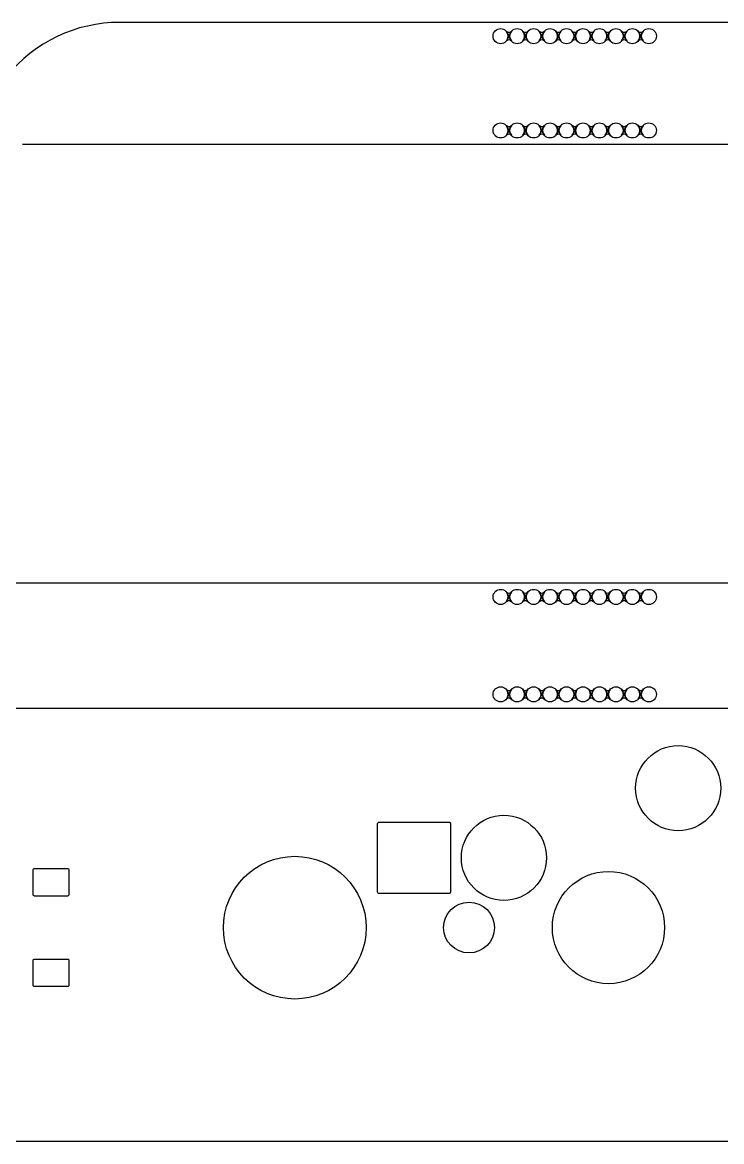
# Model space of a CAD drawing. Extents: x -27 to 356, y -111 to 35.
# Drawn here: x 269.39 to 294.87, y -108.98 to -68.2 of the extents above; entities that cross this region are included whole.
import ezdxf

# ---------------------------------------------------------------- set-up
doc = ezdxf.new("R2010")
doc.units = 0
doc.layers.add('BLACK', color=7, linetype='CONTINUOUS')

msp = doc.modelspace()

# ---------------------------------------------------------------- linework, layer by layer
at = {"layer": 'BLACK', "linetype": 'CONTINUOUS'}
for p, q in [((349.875, -68.1983), (272.94, -68.1983)), ((349.875, -68.1983), (272.94, -68.1983)), ((287.029, -68.5233), (287.03, -68.5222)), ((287.029, -68.5253), (287.029, -68.5233)), ((287.075, -68.5935), (287.029, -68.5253)), ((287.029, -68.8713), (287.075, -68.8031)), ((287.029, -68.8729), (287.029, -68.8713)), ((287.03, -68.8744), (287.029, -68.8729)), ((287.03, -68.5222), (287.032, -68.5228)), ((287.032, -68.8738), (287.03, -68.8744)), ((287.032, -68.5228), (287.034, -68.525)), ((287.034, -68.8716), (287.032, -68.8738)), ((287.034, -68.525), (287.095, -68.5583)), ((287.078, -68.8433), (287.034, -68.8716)), ((287.095, -68.6983), (287.075, -68.5935)), ((287.075, -68.8031), (287.095, -68.6983)), ((287.148, -68.8383), (287.078, -68.8433)), ((287.095, -68.5583), (287.164, -68.5533)), ((287.168, -68.5935), (287.147, -68.6983)), ((287.147, -68.6983), (287.168, -68.8031)), ((287.209, -68.8716), (287.148, -68.8383)), ((287.164, -68.5533), (287.209, -68.525)), ((287.214, -68.5253), (287.168, -68.5935)), ((287.168, -68.8031), (287.214, -68.8713)), ((287.209, -68.525), (287.211, -68.5228)), ((287.211, -68.8738), (287.209, -68.8716)), ((287.211, -68.5228), (287.213, -68.5222)), ((287.212, -68.8744), (287.211, -68.8738)), ((287.214, -68.8733), (287.212, -68.8744)), ((287.213, -68.5222), (287.214, -68.5237)), ((287.214, -68.5237), (287.214, -68.5253)), ((287.214, -68.8713), (287.214, -68.8733)), ((287.629, -68.5233), (287.63, -68.5222)), ((287.629, -68.5253), (287.629, -68.5233)), ((287.675, -68.5935), (287.629, -68.5253)), ((287.629, -68.8713), (287.675, -68.8031)), ((287.629, -68.8729), (287.629, -68.8713)), ((287.63, -68.8744), (287.629, -68.8729)), ((287.63, -68.5222), (287.632, -68.5228)), ((287.632, -68.8738), (287.63, -68.8744)), ((287.632, -68.5228), (287.634, -68.525)), ((287.634, -68.8716), (287.632, -68.8738)), ((287.634, -68.525), (287.695, -68.5583)), ((287.678, -68.8433), (287.634, -68.8716)), ((287.695, -68.6983), (287.675, -68.5935)), ((287.675, -68.8031), (287.695, -68.6983)), ((287.748, -68.8383), (287.678, -68.8433)), ((287.695, -68.5583), (287.764, -68.5533)), ((287.768, -68.5935), (287.747, -68.6983)), ((287.747, -68.6983), (287.768, -68.8031)), ((287.809, -68.8716), (287.748, -68.8383)), ((287.764, -68.5533), (287.809, -68.525)), ((287.814, -68.5253), (287.768, -68.5935)), ((287.768, -68.8031), (287.814, -68.8713)), ((287.809, -68.525), (287.811, -68.5228)), ((287.811, -68.8738), (287.809, -68.8716)), ((287.811, -68.5228), (287.813, -68.5222)), ((287.812, -68.8744), (287.811, -68.8738)), ((287.814, -68.8733), (287.812, -68.8744)), ((287.813, -68.5222), (287.814, -68.5237)), ((287.814, -68.5237), (287.814, -68.5253)), ((287.814, -68.8713), (287.814, -68.8733)), ((288.229, -68.5233), (288.23, -68.5222)), ((288.229, -68.5253), (288.229, -68.5233)), ((288.275, -68.5935), (288.229, -68.5253)), ((288.229, -68.8713), (288.275, -68.8031)), ((288.229, -68.8729), (288.229, -68.8713)), ((288.23, -68.8744), (288.229, -68.8729)), ((288.23, -68.5222), (288.232, -68.5228)), ((288.232, -68.8738), (288.23, -68.8744)), ((288.232, -68.5228), (288.234, -68.525)), ((288.234, -68.8716), (288.232, -68.8738)), ((288.234, -68.525), (288.295, -68.5583)), ((288.278, -68.8433), (288.234, -68.8716)), ((288.295, -68.6983), (288.275, -68.5935)), ((288.275, -68.8031), (288.295, -68.6983)), ((288.348, -68.8383), (288.278, -68.8433)), ((288.295, -68.5583), (288.364, -68.5533)), ((288.368, -68.5935), (288.347, -68.6983)), ((288.347, -68.6983), (288.368, -68.8031)), ((288.409, -68.8716), (288.348, -68.8383)), ((288.364, -68.5533), (288.409, -68.525)), ((288.414, -68.5253), (288.368, -68.5935)), ((288.368, -68.8031), (288.414, -68.8713)), ((288.409, -68.525), (288.411, -68.5228)), ((288.411, -68.8738), (288.409, -68.8716)), ((288.411, -68.5228), (288.413, -68.5222)), ((288.412, -68.8744), (288.411, -68.8738)), ((288.414, -68.8733), (288.412, -68.8744)), ((288.413, -68.5222), (288.414, -68.5237)), ((288.414, -68.5237), (288.414, -68.5253)), ((288.414, -68.8713), (288.414, -68.8733)), ((288.829, -68.5233), (288.83, -68.5222)), ((288.829, -68.5253), (288.829, -68.5233)), ((288.875, -68.5935), (288.829, -68.5253)), ((288.829, -68.8713), (288.875, -68.8031)), ((288.829, -68.8729), (288.829, -68.8713)), ((288.83, -68.8744), (288.829, -68.8729)), ((288.83, -68.5222), (288.832, -68.5228)), ((288.832, -68.8738), (288.83, -68.8744)), ((288.832, -68.5228), (288.834, -68.525)), ((288.834, -68.8716), (288.832, -68.8738)), ((288.834, -68.525), (288.895, -68.5583)), ((288.878, -68.8433), (288.834, -68.8716)), ((288.895, -68.6983), (288.875, -68.5935)), ((288.875, -68.8031), (288.895, -68.6983)), ((288.948, -68.8383), (288.878, -68.8433)), ((288.895, -68.5583), (288.964, -68.5533)), ((288.968, -68.5935), (288.947, -68.6983)), ((288.947, -68.6983), (288.968, -68.8031)), ((289.009, -68.8716), (288.948, -68.8383)), ((288.964, -68.5533), (289.009, -68.525)), ((289.014, -68.5253), (288.968, -68.5935)), ((288.968, -68.8031), (289.014, -68.8713)), ((289.009, -68.525), (289.011, -68.5228)), ((289.011, -68.8738), (289.009, -68.8716)), ((289.011, -68.5228), (289.013, -68.5222)), ((289.012, -68.8744), (289.011, -68.8738)), ((289.014, -68.8733), (289.012, -68.8744)), ((289.013, -68.5222), (289.014, -68.5237)), ((289.014, -68.5237), (289.014, -68.5253)), ((289.014, -68.8713), (289.014, -68.8733)), ((289.429, -68.5233), (289.43, -68.5222)), ((289.429, -68.5253), (289.429, -68.5233)), ((289.475, -68.5935), (289.429, -68.5253)), ((289.429, -68.8713), (289.475, -68.8031)), ((289.429, -68.8729), (289.429, -68.8713)), ((289.43, -68.8744), (289.429, -68.8729)), ((289.43, -68.5222), (289.432, -68.5228)), ((289.432, -68.8738), (289.43, -68.8744)), ((289.432, -68.5228), (289.434, -68.525)), ((289.434, -68.8716), (289.432, -68.8738)), ((289.434, -68.525), (289.495, -68.5583)), ((289.478, -68.8433), (289.434, -68.8716)), ((289.495, -68.6983), (289.475, -68.5935)), ((289.475, -68.8031), (289.495, -68.6983)), ((289.548, -68.8383), (289.478, -68.8433)), ((289.495, -68.5583), (289.564, -68.5533)), ((289.568, -68.5935), (289.547, -68.6983)), ((289.547, -68.6983), (289.568, -68.8031)), ((289.609, -68.8716), (289.548, -68.8383)), ((289.564, -68.5533), (289.609, -68.525)), ((289.614, -68.5253), (289.568, -68.5935)), ((289.568, -68.8031), (289.614, -68.8713)), ((289.609, -68.525), (289.611, -68.5228)), ((289.611, -68.8738), (289.609, -68.8716)), ((289.611, -68.5228), (289.613, -68.5222)), ((289.612, -68.8744), (289.611, -68.8738)), ((289.614, -68.8733), (289.612, -68.8744)), ((289.613, -68.5222), (289.614, -68.5237)), ((289.614, -68.5237), (289.614, -68.5253)), ((289.614, -68.8713), (289.614, -68.8733)), ((290.029, -68.5233), (290.03, -68.5222)), ((290.029, -68.5253), (290.029, -68.5233)), ((290.075, -68.5935), (290.029, -68.5253)), ((290.029, -68.8713), (290.075, -68.8031)), ((290.029, -68.8729), (290.029, -68.8713)), ((290.03, -68.8744), (290.029, -68.8729)), ((290.03, -68.5222), (290.032, -68.5228)), ((290.032, -68.8738), (290.03, -68.8744)), ((290.032, -68.5228), (290.034, -68.525)), ((290.034, -68.8716), (290.032, -68.8738)), ((290.034, -68.525), (290.095, -68.5583)), ((290.078, -68.8433), (290.034, -68.8716)), ((290.095, -68.6983), (290.075, -68.5935)), ((290.075, -68.8031), (290.095, -68.6983)), ((290.148, -68.8383), (290.078, -68.8433)), ((290.095, -68.5583), (290.164, -68.5533)), ((290.168, -68.5935), (290.147, -68.6983)), ((290.147, -68.6983), (290.168, -68.8031)), ((290.209, -68.8716), (290.148, -68.8383)), ((290.164, -68.5533), (290.209, -68.525)), ((290.214, -68.5253), (290.168, -68.5935)), ((290.168, -68.8031), (290.214, -68.8713)), ((290.209, -68.525), (290.211, -68.5228)), ((290.211, -68.8738), (290.209, -68.8716)), ((290.211, -68.5228), (290.213, -68.5222)), ((290.212, -68.8744), (290.211, -68.8738)), ((290.214, -68.8733), (290.212, -68.8744)), ((290.213, -68.5222), (290.214, -68.5237)), ((290.214, -68.5237), (290.214, -68.5253)), ((290.214, -68.8713), (290.214, -68.8733)), ((290.629, -68.5233), (290.63, -68.5222)), ((290.629, -68.5253), (290.629, -68.5233)), ((290.675, -68.5935), (290.629, -68.5253)), ((290.629, -68.8713), (290.675, -68.8031)), ((290.629, -68.8729), (290.629, -68.8713)), ((290.63, -68.8744), (290.629, -68.8729)), ((290.63, -68.5222), (290.632, -68.5228)), ((290.632, -68.8738), (290.63, -68.8744)), ((290.632, -68.5228), (290.634, -68.525)), ((290.634, -68.8716), (290.632, -68.8738)), ((290.634, -68.525), (290.695, -68.5583)), ((290.678, -68.8433), (290.634, -68.8716)), ((290.695, -68.6983), (290.675, -68.5935)), ((290.675, -68.8031), (290.695, -68.6983)), ((290.748, -68.8383), (290.678, -68.8433)), ((290.695, -68.5583), (290.764, -68.5533)), ((290.768, -68.5935), (290.747, -68.6983)), ((290.747, -68.6983), (290.768, -68.8031)), ((290.809, -68.8716), (290.748, -68.8383)), ((290.764, -68.5533), (290.809, -68.525)), ((290.814, -68.5253), (290.768, -68.5935)), ((290.768, -68.8031), (290.814, -68.8713)), ((290.809, -68.525), (290.811, -68.5228)), ((290.811, -68.8738), (290.809, -68.8716)), ((290.811, -68.5228), (290.813, -68.5222)), ((290.812, -68.8744), (290.811, -68.8738)), ((290.814, -68.8733), (290.812, -68.8744)), ((290.813, -68.5222), (290.814, -68.5237)), ((290.814, -68.5237), (290.814, -68.5253)), ((290.814, -68.8713), (290.814, -68.8733)), ((291.229, -68.5233), (291.23, -68.5222)), ((291.229, -68.5253), (291.229, -68.5233)), ((291.275, -68.5935), (291.229, -68.5253)), ((291.229, -68.8713), (291.275, -68.8031)), ((291.229, -68.8729), (291.229, -68.8713)), ((291.23, -68.8744), (291.229, -68.8729)), ((291.23, -68.5222), (291.232, -68.5228)), ((291.232, -68.8738), (291.23, -68.8744)), ((291.232, -68.5228), (291.234, -68.525)), ((291.234, -68.8716), (291.232, -68.8738)), ((291.234, -68.525), (291.295, -68.5583)), ((291.278, -68.8433), (291.234, -68.8716)), ((291.295, -68.6983), (291.275, -68.5935)), ((291.275, -68.8031), (291.295, -68.6983)), ((291.348, -68.8383), (291.278, -68.8433)), ((291.295, -68.5583), (291.364, -68.5533)), ((291.368, -68.5935), (291.347, -68.6983)), ((291.347, -68.6983), (291.368, -68.8031)), ((291.409, -68.8716), (291.348, -68.8383)), ((291.364, -68.5533), (291.409, -68.525)), ((291.414, -68.5253), (291.368, -68.5935)), ((291.368, -68.8031), (291.414, -68.8713)), ((291.409, -68.525), (291.411, -68.5228)), ((291.411, -68.8738), (291.409, -68.8716)), ((291.411, -68.5228), (291.413, -68.5222)), ((291.412, -68.8744), (291.411, -68.8738)), ((291.414, -68.8733), (291.412, -68.8744)), ((291.413, -68.5222), (291.414, -68.5237)), ((291.414, -68.5237), (291.414, -68.5253)), ((291.414, -68.8713), (291.414, -68.8733)), ((291.829, -68.5233), (291.83, -68.5222)), ((291.829, -68.5253), (291.829, -68.5233)), ((291.875, -68.5935), (291.829, -68.5253)), ((291.829, -68.8713), (291.875, -68.8031)), ((291.829, -68.8729), (291.829, -68.8713)), ((291.83, -68.8744), (291.829, -68.8729)), ((291.83, -68.5222), (291.832, -68.5228)), ((291.832, -68.8738), (291.83, -68.8744)), ((291.832, -68.5228), (291.834, -68.525)), ((291.834, -68.8716), (291.832, -68.8738)), ((291.834, -68.525), (291.895, -68.5583)), ((291.878, -68.8433), (291.834, -68.8716)), ((291.895, -68.6983), (291.875, -68.5935)), ((291.875, -68.8031), (291.895, -68.6983)), ((291.948, -68.8383), (291.878, -68.8433)), ((291.895, -68.5583), (291.964, -68.5533)), ((291.968, -68.5935), (291.947, -68.6983)), ((291.947, -68.6983), (291.968, -68.8031)), ((292.009, -68.8716), (291.948, -68.8383)), ((291.964, -68.5533), (292.009, -68.525)), ((292.014, -68.5253), (291.968, -68.5935)), ((291.968, -68.8031), (292.014, -68.8713)), ((292.009, -68.525), (292.011, -68.5228)), ((292.011, -68.8738), (292.009, -68.8716)), ((292.011, -68.5228), (292.013, -68.5222)), ((292.012, -68.8744), (292.011, -68.8738)), ((292.014, -68.8733), (292.012, -68.8744)), ((292.013, -68.5222), (292.014, -68.5237)), ((292.014, -68.5237), (292.014, -68.5253)), ((292.014, -68.8713), (292.014, -68.8733)), ((287.029, -71.9603), (287.03, -71.9592)), ((287.029, -71.9623), (287.029, -71.9603)), ((287.075, -72.0305), (287.029, -71.9623)), ((287.03, -71.9592), (287.032, -71.9598)), ((287.032, -71.9598), (287.034, -71.962)), ((287.034, -71.962), (287.095, -71.9953)), ((287.095, -72.1353), (287.075, -72.0305)), ((287.075, -72.2401), (287.095, -72.1353)), ((287.095, -71.9953), (287.164, -71.9903)), ((287.168, -72.0305), (287.147, -72.1353)), ((287.147, -72.1353), (287.168, -72.2401)), ((287.164, -71.9903), (287.209, -71.962)), ((287.214, -71.9623), (287.168, -72.0305)), ((287.209, -71.962), (287.211, -71.9598)), ((287.211, -71.9598), (287.213, -71.9592)), ((287.213, -71.9592), (287.214, -71.9607)), ((287.214, -71.9607), (287.214, -71.9623)), ((287.629, -71.9603), (287.63, -71.9592)), ((287.629, -71.9623), (287.629, -71.9603)), ((287.675, -72.0305), (287.629, -71.9623)), ((287.63, -71.9592), (287.632, -71.9598)), ((287.632, -71.9598), (287.634, -71.962)), ((287.634, -71.962), (287.695, -71.9953)), ((287.695, -72.1353), (287.675, -72.0305)), ((287.675, -72.2401), (287.695, -72.1353)), ((287.695, -71.9953), (287.764, -71.9903)), ((287.768, -72.0305), (287.747, -72.1353)), ((287.747, -72.1353), (287.768, -72.2401)), ((287.764, -71.9903), (287.809, -71.962)), ((287.814, -71.9623), (287.768, -72.0305)), ((287.809, -71.962), (287.811, -71.9598)), ((287.811, -71.9598), (287.813, -71.9592)), ((287.813, -71.9592), (287.814, -71.9607)), ((287.814, -71.9607), (287.814, -71.9623)), ((288.229, -71.9603), (288.23, -71.9592)), ((288.229, -71.9623), (288.229, -71.9603)), ((288.275, -72.0305), (288.229, -71.9623)), ((288.23, -71.9592), (288.232, -71.9598)), ((288.232, -71.9598), (288.234, -71.962)), ((288.234, -71.962), (288.295, -71.9953)), ((288.295, -72.1353), (288.275, -72.0305)), ((288.275, -72.2401), (288.295, -72.1353)), ((288.295, -71.9953), (288.364, -71.9903)), ((288.368, -72.0305), (288.347, -72.1353)), ((288.347, -72.1353), (288.368, -72.2401)), ((288.364, -71.9903), (288.409, -71.962)), ((288.414, -71.9623), (288.368, -72.0305)), ((288.409, -71.962), (288.411, -71.9598)), ((288.411, -71.9598), (288.413, -71.9592)), ((288.413, -71.9592), (288.414, -71.9607)), ((288.414, -71.9607), (288.414, -71.9623)), ((288.829, -71.9603), (288.83, -71.9592)), ((288.829, -71.9623), (288.829, -71.9603)), ((288.875, -72.0305), (288.829, -71.9623)), ((288.83, -71.9592), (288.832, -71.9598)), ((288.832, -71.9598), (288.834, -71.962)), ((288.834, -71.962), (288.895, -71.9953)), ((288.895, -72.1353), (288.875, -72.0305)), ((288.875, -72.2401), (288.895, -72.1353)), ((288.895, -71.9953), (288.964, -71.9903)), ((288.968, -72.0305), (288.947, -72.1353)), ((288.947, -72.1353), (288.968, -72.2401)), ((288.964, -71.9903), (289.009, -71.962)), ((289.014, -71.9623), (288.968, -72.0305)), ((289.009, -71.962), (289.011, -71.9598)), ((289.011, -71.9598), (289.013, -71.9592)), ((289.013, -71.9592), (289.014, -71.9607)), ((289.014, -71.9607), (289.014, -71.9623)), ((289.429, -71.9603), (289.43, -71.9592)), ((289.429, -71.9623), (289.429, -71.9603)), ((289.475, -72.0305), (289.429, -71.9623)), ((289.43, -71.9592), (289.432, -71.9598)), ((289.432, -71.9598), (289.434, -71.962)), ((289.434, -71.962), (289.495, -71.9953)), ((289.495, -72.1353), (289.475, -72.0305)), ((289.475, -72.2401), (289.495, -72.1353)), ((289.495, -71.9953), (289.564, -71.9903)), ((289.568, -72.0305), (289.547, -72.1353)), ((289.547, -72.1353), (289.568, -72.2401)), ((289.564, -71.9903), (289.609, -71.962)), ((289.614, -71.9623), (289.568, -72.0305)), ((289.609, -71.962), (289.611, -71.9598)), ((289.611, -71.9598), (289.613, -71.9592)), ((289.613, -71.9592), (289.614, -71.9607)), ((289.614, -71.9607), (289.614, -71.9623)), ((290.029, -71.9603), (290.03, -71.9592)), ((290.029, -71.9623), (290.029, -71.9603)), ((290.075, -72.0305), (290.029, -71.9623)), ((290.03, -71.9592), (290.032, -71.9598)), ((290.032, -71.9598), (290.034, -71.962)), ((290.034, -71.962), (290.095, -71.9953)), ((290.095, -72.1353), (290.075, -72.0305)), ((290.075, -72.2401), (290.095, -72.1353)), ((290.095, -71.9953), (290.164, -71.9903)), ((290.168, -72.0305), (290.147, -72.1353)), ((290.147, -72.1353), (290.168, -72.2401)), ((290.164, -71.9903), (290.209, -71.962)), ((290.214, -71.9623), (290.168, -72.0305)), ((290.209, -71.962), (290.211, -71.9598)), ((290.211, -71.9598), (290.213, -71.9592)), ((290.213, -71.9592), (290.214, -71.9607)), ((290.214, -71.9607), (290.214, -71.9623)), ((290.629, -71.9603), (290.63, -71.9592)), ((290.629, -71.9623), (290.629, -71.9603)), ((290.675, -72.0305), (290.629, -71.9623)), ((290.63, -71.9592), (290.632, -71.9598)), ((290.632, -71.9598), (290.634, -71.962)), ((290.634, -71.962), (290.695, -71.9953)), ((290.695, -72.1353), (290.675, -72.0305)), ((290.675, -72.2401), (290.695, -72.1353)), ((290.695, -71.9953), (290.764, -71.9903)), ((290.768, -72.0305), (290.747, -72.1353)), ((290.747, -72.1353), (290.768, -72.2401)), ((290.764, -71.9903), (290.809, -71.962)), ((290.814, -71.9623), (290.768, -72.0305)), ((290.809, -71.962), (290.811, -71.9598)), ((290.811, -71.9598), (290.813, -71.9592)), ((290.813, -71.9592), (290.814, -71.9607)), ((290.814, -71.9607), (290.814, -71.9623)), ((291.229, -71.9603), (291.23, -71.9592)), ((291.229, -71.9623), (291.229, -71.9603)), ((291.275, -72.0305), (291.229, -71.9623)), ((291.23, -71.9592), (291.232, -71.9598)), ((291.232, -71.9598), (291.234, -71.962)), ((291.234, -71.962), (291.295, -71.9953)), ((291.295, -72.1353), (291.275, -72.0305)), ((291.275, -72.2401), (291.295, -72.1353)), ((291.295, -71.9953), (291.364, -71.9903)), ((291.368, -72.0305), (291.347, -72.1353)), ((291.347, -72.1353), (291.368, -72.2401)), ((291.364, -71.9903), (291.409, -71.962)), ((291.414, -71.9623), (291.368, -72.0305)), ((291.409, -71.962), (291.411, -71.9598)), ((291.411, -71.9598), (291.413, -71.9592)), ((291.413, -71.9592), (291.414, -71.9607)), ((291.414, -71.9607), (291.414, -71.9623)), ((291.829, -71.9603), (291.83, -71.9592)), ((291.829, -71.9623), (291.829, -71.9603)), ((291.875, -72.0305), (291.829, -71.9623)), ((291.83, -71.9592), (291.832, -71.9598)), ((291.832, -71.9598), (291.834, -71.962)), ((291.834, -71.962), (291.895, -71.9953)), ((291.895, -72.1353), (291.875, -72.0305)), ((291.875, -72.2401), (291.895, -72.1353)), ((291.895, -71.9953), (291.964, -71.9903)), ((291.968, -72.0305), (291.947, -72.1353)), ((291.947, -72.1353), (291.968, -72.2401)), ((291.964, -71.9903), (292.009, -71.962)), ((292.014, -71.9623), (291.968, -72.0305)), ((292.009, -71.962), (292.011, -71.9598)), ((292.011, -71.9598), (292.013, -71.9592)), ((292.013, -71.9592), (292.014, -71.9607)), ((292.014, -71.9607), (292.014, -71.9623)), ((287.029, -72.3083), (287.075, -72.2401)), ((287.029, -72.3099), (287.029, -72.3083)), ((287.03, -72.3114), (287.029, -72.3099)), ((287.032, -72.3108), (287.03, -72.3114)), ((287.034, -72.3086), (287.032, -72.3108)), ((287.078, -72.2803), (287.034, -72.3086)), ((287.148, -72.2753), (287.078, -72.2803)), ((287.209, -72.3086), (287.148, -72.2753)), ((287.168, -72.2401), (287.214, -72.3083)), ((287.211, -72.3108), (287.209, -72.3086)), ((287.212, -72.3114), (287.211, -72.3108)), ((287.214, -72.3103), (287.212, -72.3114)), ((287.214, -72.3083), (287.214, -72.3103)), ((287.629, -72.3083), (287.675, -72.2401)), ((287.629, -72.3099), (287.629, -72.3083)), ((287.63, -72.3114), (287.629, -72.3099)), ((287.632, -72.3108), (287.63, -72.3114)), ((287.634, -72.3086), (287.632, -72.3108)), ((287.678, -72.2803), (287.634, -72.3086)), ((287.748, -72.2753), (287.678, -72.2803)), ((287.809, -72.3086), (287.748, -72.2753)), ((287.768, -72.2401), (287.814, -72.3083)), ((287.811, -72.3108), (287.809, -72.3086)), ((287.812, -72.3114), (287.811, -72.3108)), ((287.814, -72.3103), (287.812, -72.3114)), ((287.814, -72.3083), (287.814, -72.3103)), ((288.229, -72.3083), (288.275, -72.2401)), ((288.229, -72.3099), (288.229, -72.3083)), ((288.23, -72.3114), (288.229, -72.3099)), ((288.232, -72.3108), (288.23, -72.3114)), ((288.234, -72.3086), (288.232, -72.3108)), ((288.278, -72.2803), (288.234, -72.3086)), ((288.348, -72.2753), (288.278, -72.2803)), ((288.409, -72.3086), (288.348, -72.2753)), ((288.368, -72.2401), (288.414, -72.3083)), ((288.411, -72.3108), (288.409, -72.3086)), ((288.412, -72.3114), (288.411, -72.3108)), ((288.414, -72.3103), (288.412, -72.3114)), ((288.414, -72.3083), (288.414, -72.3103)), ((288.829, -72.3083), (288.875, -72.2401)), ((288.829, -72.3099), (288.829, -72.3083)), ((288.83, -72.3114), (288.829, -72.3099)), ((288.832, -72.3108), (288.83, -72.3114)), ((288.834, -72.3086), (288.832, -72.3108)), ((288.878, -72.2803), (288.834, -72.3086)), ((288.948, -72.2753), (288.878, -72.2803)), ((289.009, -72.3086), (288.948, -72.2753)), ((288.968, -72.2401), (289.014, -72.3083)), ((289.011, -72.3108), (289.009, -72.3086)), ((289.012, -72.3114), (289.011, -72.3108)), ((289.014, -72.3103), (289.012, -72.3114)), ((289.014, -72.3083), (289.014, -72.3103)), ((289.429, -72.3083), (289.475, -72.2401)), ((289.429, -72.3099), (289.429, -72.3083)), ((289.43, -72.3114), (289.429, -72.3099)), ((289.432, -72.3108), (289.43, -72.3114)), ((289.434, -72.3086), (289.432, -72.3108)), ((289.478, -72.2803), (289.434, -72.3086)), ((289.548, -72.2753), (289.478, -72.2803)), ((289.609, -72.3086), (289.548, -72.2753)), ((289.568, -72.2401), (289.614, -72.3083)), ((289.611, -72.3108), (289.609, -72.3086)), ((289.612, -72.3114), (289.611, -72.3108)), ((289.614, -72.3103), (289.612, -72.3114)), ((289.614, -72.3083), (289.614, -72.3103)), ((290.029, -72.3083), (290.075, -72.2401)), ((290.029, -72.3099), (290.029, -72.3083)), ((290.03, -72.3114), (290.029, -72.3099)), ((290.032, -72.3108), (290.03, -72.3114)), ((290.034, -72.3086), (290.032, -72.3108)), ((290.078, -72.2803), (290.034, -72.3086)), ((290.148, -72.2753), (290.078, -72.2803)), ((290.209, -72.3086), (290.148, -72.2753)), ((290.168, -72.2401), (290.214, -72.3083)), ((290.211, -72.3108), (290.209, -72.3086)), ((290.212, -72.3114), (290.211, -72.3108)), ((290.214, -72.3103), (290.212, -72.3114)), ((290.214, -72.3083), (290.214, -72.3103)), ((290.629, -72.3083), (290.675, -72.2401)), ((290.629, -72.3099), (290.629, -72.3083)), ((290.63, -72.3114), (290.629, -72.3099)), ((290.632, -72.3108), (290.63, -72.3114)), ((290.634, -72.3086), (290.632, -72.3108)), ((290.678, -72.2803), (290.634, -72.3086)), ((290.748, -72.2753), (290.678, -72.2803)), ((290.809, -72.3086), (290.748, -72.2753)), ((290.768, -72.2401), (290.814, -72.3083)), ((290.811, -72.3108), (290.809, -72.3086)), ((290.812, -72.3114), (290.811, -72.3108)), ((290.814, -72.3103), (290.812, -72.3114)), ((290.814, -72.3083), (290.814, -72.3103)), ((291.229, -72.3083), (291.275, -72.2401)), ((291.229, -72.3099), (291.229, -72.3083)), ((291.23, -72.3114), (291.229, -72.3099)), ((291.232, -72.3108), (291.23, -72.3114)), ((291.234, -72.3086), (291.232, -72.3108)), ((291.278, -72.2803), (291.234, -72.3086)), ((291.348, -72.2753), (291.278, -72.2803)), ((291.409, -72.3086), (291.348, -72.2753)), ((291.368, -72.2401), (291.414, -72.3083)), ((291.411, -72.3108), (291.409, -72.3086)), ((291.412, -72.3114), (291.411, -72.3108)), ((291.414, -72.3103), (291.412, -72.3114)), ((291.414, -72.3083), (291.414, -72.3103)), ((291.829, -72.3083), (291.875, -72.2401)), ((291.829, -72.3099), (291.829, -72.3083)), ((291.83, -72.3114), (291.829, -72.3099)), ((291.832, -72.3108), (291.83, -72.3114)), ((291.834, -72.3086), (291.832, -72.3108)), ((291.878, -72.2803), (291.834, -72.3086)), ((291.948, -72.2753), (291.878, -72.2803)), ((292.009, -72.3086), (291.948, -72.2753)), ((291.968, -72.2401), (292.014, -72.3083)), ((292.011, -72.3108), (292.009, -72.3086)), ((292.012, -72.3114), (292.011, -72.3108)), ((292.014, -72.3103), (292.012, -72.3114)), ((292.014, -72.3083), (292.014, -72.3103)), ((269.395, -72.6353), (349.875, -72.6353)), ((269.395, -72.6353), (349.875, -72.6353)), ((349.875, -88.6353), (268.178, -88.6353)), ((349.875, -88.6353), (268.178, -88.6353)), ((287.029, -88.9603), (287.03, -88.9592)), ((287.029, -88.9623), (287.029, -88.9603)), ((287.075, -89.0305), (287.029, -88.9623)), ((287.029, -89.3083), (287.075, -89.2401)), ((287.029, -89.3099), (287.029, -89.3083)), ((287.03, -89.3114), (287.029, -89.3099)), ((287.03, -88.9592), (287.032, -88.9598)), ((287.032, -89.3108), (287.03, -89.3114)), ((287.032, -88.9598), (287.034, -88.962)), ((287.034, -89.3086), (287.032, -89.3108)), ((287.034, -88.962), (287.095, -88.9953)), ((287.078, -89.2803), (287.034, -89.3086)), ((287.095, -89.1353), (287.075, -89.0305)), ((287.075, -89.2401), (287.095, -89.1353)), ((287.148, -89.2753), (287.078, -89.2803)), ((287.095, -88.9953), (287.164, -88.9903)), ((287.168, -89.0305), (287.147, -89.1353)), ((287.147, -89.1353), (287.168, -89.2401)), ((287.209, -89.3086), (287.148, -89.2753)), ((287.164, -88.9903), (287.209, -88.962)), ((287.214, -88.9623), (287.168, -89.0305)), ((287.168, -89.2401), (287.214, -89.3083)), ((287.209, -88.962), (287.211, -88.9598)), ((287.211, -89.3108), (287.209, -89.3086)), ((287.211, -88.9598), (287.213, -88.9592)), ((287.212, -89.3114), (287.211, -89.3108)), ((287.214, -89.3103), (287.212, -89.3114)), ((287.213, -88.9592), (287.214, -88.9607)), ((287.214, -88.9607), (287.214, -88.9623)), ((287.214, -89.3083), (287.214, -89.3103)), ((287.629, -88.9603), (287.63, -88.9592)), ((287.629, -88.9623), (287.629, -88.9603)), ((287.675, -89.0305), (287.629, -88.9623)), ((287.629, -89.3083), (287.675, -89.2401)), ((287.629, -89.3099), (287.629, -89.3083)), ((287.63, -89.3114), (287.629, -89.3099)), ((287.63, -88.9592), (287.632, -88.9598)), ((287.632, -89.3108), (287.63, -89.3114)), ((287.632, -88.9598), (287.634, -88.962)), ((287.634, -89.3086), (287.632, -89.3108)), ((287.634, -88.962), (287.695, -88.9953)), ((287.678, -89.2803), (287.634, -89.3086)), ((287.695, -89.1353), (287.675, -89.0305)), ((287.675, -89.2401), (287.695, -89.1353)), ((287.748, -89.2753), (287.678, -89.2803)), ((287.695, -88.9953), (287.764, -88.9903)), ((287.768, -89.0305), (287.747, -89.1353)), ((287.747, -89.1353), (287.768, -89.2401)), ((287.809, -89.3086), (287.748, -89.2753)), ((287.764, -88.9903), (287.809, -88.962)), ((287.814, -88.9623), (287.768, -89.0305)), ((287.768, -89.2401), (287.814, -89.3083)), ((287.809, -88.962), (287.811, -88.9598)), ((287.811, -89.3108), (287.809, -89.3086)), ((287.811, -88.9598), (287.813, -88.9592)), ((287.812, -89.3114), (287.811, -89.3108)), ((287.814, -89.3103), (287.812, -89.3114)), ((287.813, -88.9592), (287.814, -88.9607)), ((287.814, -88.9607), (287.814, -88.9623)), ((287.814, -89.3083), (287.814, -89.3103)), ((288.229, -88.9603), (288.23, -88.9592)), ((288.229, -88.9623), (288.229, -88.9603)), ((288.275, -89.0305), (288.229, -88.9623)), ((288.229, -89.3083), (288.275, -89.2401)), ((288.229, -89.3099), (288.229, -89.3083)), ((288.23, -89.3114), (288.229, -89.3099)), ((288.23, -88.9592), (288.232, -88.9598)), ((288.232, -89.3108), (288.23, -89.3114)), ((288.232, -88.9598), (288.234, -88.962)), ((288.234, -89.3086), (288.232, -89.3108)), ((288.234, -88.962), (288.295, -88.9953)), ((288.278, -89.2803), (288.234, -89.3086)), ((288.295, -89.1353), (288.275, -89.0305)), ((288.275, -89.2401), (288.295, -89.1353)), ((288.348, -89.2753), (288.278, -89.2803)), ((288.295, -88.9953), (288.364, -88.9903)), ((288.368, -89.0305), (288.347, -89.1353)), ((288.347, -89.1353), (288.368, -89.2401)), ((288.409, -89.3086), (288.348, -89.2753)), ((288.364, -88.9903), (288.409, -88.962)), ((288.414, -88.9623), (288.368, -89.0305)), ((288.368, -89.2401), (288.414, -89.3083)), ((288.409, -88.962), (288.411, -88.9598)), ((288.411, -89.3108), (288.409, -89.3086)), ((288.411, -88.9598), (288.413, -88.9592)), ((288.412, -89.3114), (288.411, -89.3108)), ((288.414, -89.3103), (288.412, -89.3114)), ((288.413, -88.9592), (288.414, -88.9607)), ((288.414, -88.9607), (288.414, -88.9623)), ((288.414, -89.3083), (288.414, -89.3103)), ((288.829, -88.9603), (288.83, -88.9592)), ((288.829, -88.9623), (288.829, -88.9603)), ((288.875, -89.0305), (288.829, -88.9623)), ((288.829, -89.3083), (288.875, -89.2401)), ((288.829, -89.3099), (288.829, -89.3083)), ((288.83, -89.3114), (288.829, -89.3099)), ((288.83, -88.9592), (288.832, -88.9598)), ((288.832, -89.3108), (288.83, -89.3114)), ((288.832, -88.9598), (288.834, -88.962)), ((288.834, -89.3086), (288.832, -89.3108)), ((288.834, -88.962), (288.895, -88.9953)), ((288.878, -89.2803), (288.834, -89.3086)), ((288.895, -89.1353), (288.875, -89.0305)), ((288.875, -89.2401), (288.895, -89.1353)), ((288.948, -89.2753), (288.878, -89.2803)), ((288.895, -88.9953), (288.964, -88.9903)), ((288.968, -89.0305), (288.947, -89.1353)), ((288.947, -89.1353), (288.968, -89.2401)), ((289.009, -89.3086), (288.948, -89.2753)), ((288.964, -88.9903), (289.009, -88.962)), ((289.014, -88.9623), (288.968, -89.0305)), ((288.968, -89.2401), (289.014, -89.3083)), ((289.009, -88.962), (289.011, -88.9598)), ((289.011, -89.3108), (289.009, -89.3086)), ((289.011, -88.9598), (289.013, -88.9592)), ((289.012, -89.3114), (289.011, -89.3108)), ((289.014, -89.3103), (289.012, -89.3114)), ((289.013, -88.9592), (289.014, -88.9607)), ((289.014, -88.9607), (289.014, -88.9623)), ((289.014, -89.3083), (289.014, -89.3103)), ((289.429, -88.9603), (289.43, -88.9592)), ((289.429, -88.9623), (289.429, -88.9603)), ((289.475, -89.0305), (289.429, -88.9623)), ((289.429, -89.3083), (289.475, -89.2401)), ((289.429, -89.3099), (289.429, -89.3083)), ((289.43, -89.3114), (289.429, -89.3099)), ((289.43, -88.9592), (289.432, -88.9598)), ((289.432, -89.3108), (289.43, -89.3114)), ((289.432, -88.9598), (289.434, -88.962)), ((289.434, -89.3086), (289.432, -89.3108)), ((289.434, -88.962), (289.495, -88.9953)), ((289.478, -89.2803), (289.434, -89.3086)), ((289.495, -89.1353), (289.475, -89.0305)), ((289.475, -89.2401), (289.495, -89.1353)), ((289.548, -89.2753), (289.478, -89.2803)), ((289.495, -88.9953), (289.564, -88.9903)), ((289.568, -89.0305), (289.547, -89.1353)), ((289.547, -89.1353), (289.568, -89.2401)), ((289.609, -89.3086), (289.548, -89.2753)), ((289.564, -88.9903), (289.609, -88.962)), ((289.614, -88.9623), (289.568, -89.0305)), ((289.568, -89.2401), (289.614, -89.3083)), ((289.609, -88.962), (289.611, -88.9598)), ((289.611, -89.3108), (289.609, -89.3086)), ((289.611, -88.9598), (289.613, -88.9592)), ((289.612, -89.3114), (289.611, -89.3108)), ((289.614, -89.3103), (289.612, -89.3114)), ((289.613, -88.9592), (289.614, -88.9607)), ((289.614, -88.9607), (289.614, -88.9623)), ((289.614, -89.3083), (289.614, -89.3103)), ((290.029, -88.9603), (290.03, -88.9592)), ((290.029, -88.9623), (290.029, -88.9603)), ((290.075, -89.0305), (290.029, -88.9623)), ((290.029, -89.3083), (290.075, -89.2401)), ((290.029, -89.3099), (290.029, -89.3083)), ((290.03, -89.3114), (290.029, -89.3099)), ((290.03, -88.9592), (290.032, -88.9598)), ((290.032, -89.3108), (290.03, -89.3114)), ((290.032, -88.9598), (290.034, -88.962)), ((290.034, -89.3086), (290.032, -89.3108)), ((290.034, -88.962), (290.095, -88.9953)), ((290.078, -89.2803), (290.034, -89.3086)), ((290.095, -89.1353), (290.075, -89.0305)), ((290.075, -89.2401), (290.095, -89.1353)), ((290.148, -89.2753), (290.078, -89.2803)), ((290.095, -88.9953), (290.164, -88.9903)), ((290.168, -89.0305), (290.147, -89.1353)), ((290.147, -89.1353), (290.168, -89.2401)), ((290.209, -89.3086), (290.148, -89.2753)), ((290.164, -88.9903), (290.209, -88.962)), ((290.214, -88.9623), (290.168, -89.0305)), ((290.168, -89.2401), (290.214, -89.3083)), ((290.209, -88.962), (290.211, -88.9598)), ((290.211, -89.3108), (290.209, -89.3086)), ((290.211, -88.9598), (290.213, -88.9592)), ((290.212, -89.3114), (290.211, -89.3108)), ((290.214, -89.3103), (290.212, -89.3114)), ((290.213, -88.9592), (290.214, -88.9607)), ((290.214, -88.9607), (290.214, -88.9623)), ((290.214, -89.3083), (290.214, -89.3103)), ((290.629, -88.9603), (290.63, -88.9592)), ((290.629, -88.9623), (290.629, -88.9603)), ((290.675, -89.0305), (290.629, -88.9623)), ((290.629, -89.3083), (290.675, -89.2401)), ((290.629, -89.3099), (290.629, -89.3083)), ((290.63, -89.3114), (290.629, -89.3099)), ((290.63, -88.9592), (290.632, -88.9598)), ((290.632, -89.3108), (290.63, -89.3114)), ((290.632, -88.9598), (290.634, -88.962)), ((290.634, -89.3086), (290.632, -89.3108)), ((290.634, -88.962), (290.695, -88.9953)), ((290.678, -89.2803), (290.634, -89.3086)), ((290.695, -89.1353), (290.675, -89.0305)), ((290.675, -89.2401), (290.695, -89.1353)), ((290.748, -89.2753), (290.678, -89.2803)), ((290.695, -88.9953), (290.764, -88.9903)), ((290.768, -89.0305), (290.747, -89.1353)), ((290.747, -89.1353), (290.768, -89.2401)), ((290.809, -89.3086), (290.748, -89.2753)), ((290.764, -88.9903), (290.809, -88.962)), ((290.814, -88.9623), (290.768, -89.0305)), ((290.768, -89.2401), (290.814, -89.3083)), ((290.809, -88.962), (290.811, -88.9598)), ((290.811, -89.3108), (290.809, -89.3086)), ((290.811, -88.9598), (290.813, -88.9592)), ((290.812, -89.3114), (290.811, -89.3108)), ((290.814, -89.3103), (290.812, -89.3114)), ((290.813, -88.9592), (290.814, -88.9607)), ((290.814, -88.9607), (290.814, -88.9623)), ((290.814, -89.3083), (290.814, -89.3103)), ((291.229, -88.9603), (291.23, -88.9592)), ((291.229, -88.9623), (291.229, -88.9603)), ((291.275, -89.0305), (291.229, -88.9623)), ((291.229, -89.3083), (291.275, -89.2401)), ((291.229, -89.3099), (291.229, -89.3083)), ((291.23, -89.3114), (291.229, -89.3099)), ((291.23, -88.9592), (291.232, -88.9598)), ((291.232, -89.3108), (291.23, -89.3114)), ((291.232, -88.9598), (291.234, -88.962)), ((291.234, -89.3086), (291.232, -89.3108)), ((291.234, -88.962), (291.295, -88.9953)), ((291.278, -89.2803), (291.234, -89.3086)), ((291.295, -89.1353), (291.275, -89.0305)), ((291.275, -89.2401), (291.295, -89.1353)), ((291.348, -89.2753), (291.278, -89.2803)), ((291.295, -88.9953), (291.364, -88.9903)), ((291.368, -89.0305), (291.347, -89.1353)), ((291.347, -89.1353), (291.368, -89.2401)), ((291.409, -89.3086), (291.348, -89.2753)), ((291.364, -88.9903), (291.409, -88.962)), ((291.414, -88.9623), (291.368, -89.0305)), ((291.368, -89.2401), (291.414, -89.3083)), ((291.409, -88.962), (291.411, -88.9598)), ((291.411, -89.3108), (291.409, -89.3086)), ((291.411, -88.9598), (291.413, -88.9592)), ((291.412, -89.3114), (291.411, -89.3108)), ((291.414, -89.3103), (291.412, -89.3114)), ((291.413, -88.9592), (291.414, -88.9607)), ((291.414, -88.9607), (291.414, -88.9623)), ((291.414, -89.3083), (291.414, -89.3103)), ((291.829, -88.9603), (291.83, -88.9592)), ((291.829, -88.9623), (291.829, -88.9603)), ((291.875, -89.0305), (291.829, -88.9623)), ((291.829, -89.3083), (291.875, -89.2401)), ((291.829, -89.3099), (291.829, -89.3083)), ((291.83, -89.3114), (291.829, -89.3099)), ((291.83, -88.9592), (291.832, -88.9598)), ((291.832, -89.3108), (291.83, -89.3114)), ((291.832, -88.9598), (291.834, -88.962)), ((291.834, -89.3086), (291.832, -89.3108)), ((291.834, -88.962), (291.895, -88.9953)), ((291.878, -89.2803), (291.834, -89.3086)), ((291.895, -89.1353), (291.875, -89.0305)), ((291.875, -89.2401), (291.895, -89.1353)), ((291.948, -89.2753), (291.878, -89.2803)), ((291.895, -88.9953), (291.964, -88.9903)), ((291.968, -89.0305), (291.947, -89.1353)), ((291.947, -89.1353), (291.968, -89.2401)), ((292.009, -89.3086), (291.948, -89.2753)), ((291.964, -88.9903), (292.009, -88.962)), ((292.014, -88.9623), (291.968, -89.0305)), ((291.968, -89.2401), (292.014, -89.3083)), ((292.009, -88.962), (292.011, -88.9598)), ((292.011, -89.3108), (292.009, -89.3086)), ((292.011, -88.9598), (292.013, -88.9592)), ((292.012, -89.3114), (292.011, -89.3108)), ((292.014, -89.3103), (292.012, -89.3114)), ((292.013, -88.9592), (292.014, -88.9607)), ((292.014, -88.9607), (292.014, -88.9623)), ((292.014, -89.3083), (292.014, -89.3103)), ((287.029, -92.5103), (287.03, -92.5092)), ((287.029, -92.5123), (287.029, -92.5103)), ((287.075, -92.5805), (287.029, -92.5123)), ((287.03, -92.5092), (287.032, -92.5098)), ((287.032, -92.5098), (287.034, -92.512)), ((287.034, -92.512), (287.095, -92.5453)), ((287.095, -92.6853), (287.075, -92.5805)), ((287.095, -92.5453), (287.164, -92.5403)), ((287.168, -92.5805), (287.147, -92.6853)), ((287.164, -92.5403), (287.209, -92.512)), ((287.214, -92.5123), (287.168, -92.5805)), ((287.209, -92.512), (287.211, -92.5098)), ((287.211, -92.5098), (287.213, -92.5092)), ((287.213, -92.5092), (287.214, -92.5107)), ((287.214, -92.5107), (287.214, -92.5123)), ((287.629, -92.5103), (287.63, -92.5092)), ((287.629, -92.5123), (287.629, -92.5103)), ((287.675, -92.5805), (287.629, -92.5123)), ((287.63, -92.5092), (287.632, -92.5098)), ((287.632, -92.5098), (287.634, -92.512)), ((287.634, -92.512), (287.695, -92.5453)), ((287.695, -92.6853), (287.675, -92.5805)), ((287.695, -92.5453), (287.764, -92.5403)), ((287.768, -92.5805), (287.747, -92.6853)), ((287.764, -92.5403), (287.809, -92.512)), ((287.814, -92.5123), (287.768, -92.5805)), ((287.809, -92.512), (287.811, -92.5098)), ((287.811, -92.5098), (287.813, -92.5092)), ((287.813, -92.5092), (287.814, -92.5107)), ((287.814, -92.5107), (287.814, -92.5123)), ((288.229, -92.5103), (288.23, -92.5092)), ((288.229, -92.5123), (288.229, -92.5103)), ((288.275, -92.5805), (288.229, -92.5123)), ((288.23, -92.5092), (288.232, -92.5098)), ((288.232, -92.5098), (288.234, -92.512)), ((288.234, -92.512), (288.295, -92.5453)), ((288.295, -92.6853), (288.275, -92.5805)), ((288.295, -92.5453), (288.364, -92.5403)), ((288.368, -92.5805), (288.347, -92.6853)), ((288.364, -92.5403), (288.409, -92.512)), ((288.414, -92.5123), (288.368, -92.5805)), ((288.409, -92.512), (288.411, -92.5098)), ((288.411, -92.5098), (288.413, -92.5092)), ((288.413, -92.5092), (288.414, -92.5107)), ((288.414, -92.5107), (288.414, -92.5123)), ((288.829, -92.5103), (288.83, -92.5092)), ((288.829, -92.5123), (288.829, -92.5103)), ((288.875, -92.5805), (288.829, -92.5123)), ((288.83, -92.5092), (288.832, -92.5098)), ((288.832, -92.5098), (288.834, -92.512)), ((288.834, -92.512), (288.895, -92.5453)), ((288.895, -92.6853), (288.875, -92.5805)), ((288.895, -92.5453), (288.964, -92.5403)), ((288.968, -92.5805), (288.947, -92.6853)), ((288.964, -92.5403), (289.009, -92.512)), ((289.014, -92.5123), (288.968, -92.5805)), ((289.009, -92.512), (289.011, -92.5098)), ((289.011, -92.5098), (289.013, -92.5092)), ((289.013, -92.5092), (289.014, -92.5107)), ((289.014, -92.5107), (289.014, -92.5123)), ((289.429, -92.5103), (289.43, -92.5092)), ((289.429, -92.5123), (289.429, -92.5103)), ((289.475, -92.5805), (289.429, -92.5123)), ((289.43, -92.5092), (289.432, -92.5098)), ((289.432, -92.5098), (289.434, -92.512)), ((289.434, -92.512), (289.495, -92.5453)), ((289.495, -92.6853), (289.475, -92.5805)), ((289.495, -92.5453), (289.564, -92.5403)), ((289.568, -92.5805), (289.547, -92.6853)), ((289.564, -92.5403), (289.609, -92.512)), ((289.614, -92.5123), (289.568, -92.5805)), ((289.609, -92.512), (289.611, -92.5098)), ((289.611, -92.5098), (289.613, -92.5092)), ((289.613, -92.5092), (289.614, -92.5107)), ((289.614, -92.5107), (289.614, -92.5123)), ((290.029, -92.5103), (290.03, -92.5092)), ((290.029, -92.5123), (290.029, -92.5103)), ((290.075, -92.5805), (290.029, -92.5123)), ((290.03, -92.5092), (290.032, -92.5098)), ((290.032, -92.5098), (290.034, -92.512)), ((290.034, -92.512), (290.095, -92.5453)), ((290.095, -92.6853), (290.075, -92.5805)), ((290.095, -92.5453), (290.164, -92.5403)), ((290.168, -92.5805), (290.147, -92.6853)), ((290.164, -92.5403), (290.209, -92.512)), ((290.214, -92.5123), (290.168, -92.5805)), ((290.209, -92.512), (290.211, -92.5098)), ((290.211, -92.5098), (290.213, -92.5092)), ((290.213, -92.5092), (290.214, -92.5107)), ((290.214, -92.5107), (290.214, -92.5123)), ((290.629, -92.5103), (290.63, -92.5092)), ((290.629, -92.5123), (290.629, -92.5103)), ((290.675, -92.5805), (290.629, -92.5123)), ((290.63, -92.5092), (290.632, -92.5098)), ((290.632, -92.5098), (290.634, -92.512)), ((290.634, -92.512), (290.695, -92.5453)), ((290.695, -92.6853), (290.675, -92.5805)), ((290.695, -92.5453), (290.764, -92.5403)), ((290.768, -92.5805), (290.747, -92.6853)), ((290.764, -92.5403), (290.809, -92.512)), ((290.814, -92.5123), (290.768, -92.5805)), ((290.809, -92.512), (290.811, -92.5098)), ((290.811, -92.5098), (290.813, -92.5092)), ((290.813, -92.5092), (290.814, -92.5107)), ((290.814, -92.5107), (290.814, -92.5123)), ((291.229, -92.5103), (291.23, -92.5092)), ((291.229, -92.5123), (291.229, -92.5103)), ((291.275, -92.5805), (291.229, -92.5123)), ((291.23, -92.5092), (291.232, -92.5098)), ((291.232, -92.5098), (291.234, -92.512)), ((291.234, -92.512), (291.295, -92.5453)), ((291.295, -92.6853), (291.275, -92.5805)), ((291.295, -92.5453), (291.364, -92.5403)), ((291.368, -92.5805), (291.347, -92.6853)), ((291.364, -92.5403), (291.409, -92.512)), ((291.414, -92.5123), (291.368, -92.5805)), ((291.409, -92.512), (291.411, -92.5098)), ((291.411, -92.5098), (291.413, -92.5092)), ((291.413, -92.5092), (291.414, -92.5107)), ((291.414, -92.5107), (291.414, -92.5123)), ((291.829, -92.5103), (291.83, -92.5092)), ((291.829, -92.5123), (291.829, -92.5103)), ((291.875, -92.5805), (291.829, -92.5123)), ((291.83, -92.5092), (291.832, -92.5098)), ((291.832, -92.5098), (291.834, -92.512)), ((291.834, -92.512), (291.895, -92.5453)), ((291.895, -92.6853), (291.875, -92.5805)), ((291.895, -92.5453), (291.964, -92.5403)), ((291.968, -92.5805), (291.947, -92.6853)), ((291.964, -92.5403), (292.009, -92.512)), ((292.014, -92.5123), (291.968, -92.5805)), ((292.009, -92.512), (292.011, -92.5098)), ((292.011, -92.5098), (292.013, -92.5092)), ((292.013, -92.5092), (292.014, -92.5107)), ((292.014, -92.5107), (292.014, -92.5123)), ((287.029, -92.8583), (287.075, -92.7901)), ((287.029, -92.8599), (287.029, -92.8583)), ((287.03, -92.8614), (287.029, -92.8599)), ((287.032, -92.8608), (287.03, -92.8614)), ((287.034, -92.8586), (287.032, -92.8608)), ((287.078, -92.8303), (287.034, -92.8586)), ((287.075, -92.7901), (287.095, -92.6853)), ((287.148, -92.8253), (287.078, -92.8303)), ((287.147, -92.6853), (287.168, -92.7901)), ((287.209, -92.8586), (287.148, -92.8253)), ((287.168, -92.7901), (287.214, -92.8583)), ((287.211, -92.8608), (287.209, -92.8586)), ((287.212, -92.8614), (287.211, -92.8608)), ((287.214, -92.8603), (287.212, -92.8614)), ((287.214, -92.8583), (287.214, -92.8603)), ((287.629, -92.8583), (287.675, -92.7901)), ((287.629, -92.8599), (287.629, -92.8583)), ((287.63, -92.8614), (287.629, -92.8599)), ((287.632, -92.8608), (287.63, -92.8614)), ((287.634, -92.8586), (287.632, -92.8608)), ((287.678, -92.8303), (287.634, -92.8586)), ((287.675, -92.7901), (287.695, -92.6853)), ((287.748, -92.8253), (287.678, -92.8303)), ((287.747, -92.6853), (287.768, -92.7901)), ((287.809, -92.8586), (287.748, -92.8253)), ((287.768, -92.7901), (287.814, -92.8583)), ((287.811, -92.8608), (287.809, -92.8586)), ((287.812, -92.8614), (287.811, -92.8608)), ((287.814, -92.8603), (287.812, -92.8614)), ((287.814, -92.8583), (287.814, -92.8603)), ((288.229, -92.8583), (288.275, -92.7901)), ((288.229, -92.8599), (288.229, -92.8583)), ((288.23, -92.8614), (288.229, -92.8599)), ((288.232, -92.8608), (288.23, -92.8614)), ((288.234, -92.8586), (288.232, -92.8608)), ((288.278, -92.8303), (288.234, -92.8586)), ((288.275, -92.7901), (288.295, -92.6853)), ((288.348, -92.8253), (288.278, -92.8303)), ((288.347, -92.6853), (288.368, -92.7901)), ((288.409, -92.8586), (288.348, -92.8253)), ((288.368, -92.7901), (288.414, -92.8583)), ((288.411, -92.8608), (288.409, -92.8586)), ((288.412, -92.8614), (288.411, -92.8608)), ((288.414, -92.8603), (288.412, -92.8614)), ((288.414, -92.8583), (288.414, -92.8603)), ((288.829, -92.8583), (288.875, -92.7901)), ((288.829, -92.8599), (288.829, -92.8583)), ((288.83, -92.8614), (288.829, -92.8599)), ((288.832, -92.8608), (288.83, -92.8614)), ((288.834, -92.8586), (288.832, -92.8608)), ((288.878, -92.8303), (288.834, -92.8586)), ((288.875, -92.7901), (288.895, -92.6853)), ((288.948, -92.8253), (288.878, -92.8303)), ((288.947, -92.6853), (288.968, -92.7901)), ((289.009, -92.8586), (288.948, -92.8253)), ((288.968, -92.7901), (289.014, -92.8583)), ((289.011, -92.8608), (289.009, -92.8586)), ((289.012, -92.8614), (289.011, -92.8608)), ((289.014, -92.8603), (289.012, -92.8614)), ((289.014, -92.8583), (289.014, -92.8603)), ((289.429, -92.8583), (289.475, -92.7901)), ((289.429, -92.8599), (289.429, -92.8583)), ((289.43, -92.8614), (289.429, -92.8599)), ((289.432, -92.8608), (289.43, -92.8614)), ((289.434, -92.8586), (289.432, -92.8608)), ((289.478, -92.8303), (289.434, -92.8586)), ((289.475, -92.7901), (289.495, -92.6853)), ((289.548, -92.8253), (289.478, -92.8303)), ((289.547, -92.6853), (289.568, -92.7901)), ((289.609, -92.8586), (289.548, -92.8253)), ((289.568, -92.7901), (289.614, -92.8583)), ((289.611, -92.8608), (289.609, -92.8586)), ((289.612, -92.8614), (289.611, -92.8608)), ((289.614, -92.8603), (289.612, -92.8614)), ((289.614, -92.8583), (289.614, -92.8603)), ((290.029, -92.8583), (290.075, -92.7901)), ((290.029, -92.8599), (290.029, -92.8583)), ((290.03, -92.8614), (290.029, -92.8599)), ((290.032, -92.8608), (290.03, -92.8614)), ((290.034, -92.8586), (290.032, -92.8608)), ((290.078, -92.8303), (290.034, -92.8586)), ((290.075, -92.7901), (290.095, -92.6853)), ((290.148, -92.8253), (290.078, -92.8303)), ((290.147, -92.6853), (290.168, -92.7901)), ((290.209, -92.8586), (290.148, -92.8253)), ((290.168, -92.7901), (290.214, -92.8583)), ((290.211, -92.8608), (290.209, -92.8586)), ((290.212, -92.8614), (290.211, -92.8608)), ((290.214, -92.8603), (290.212, -92.8614)), ((290.214, -92.8583), (290.214, -92.8603)), ((290.629, -92.8583), (290.675, -92.7901)), ((290.629, -92.8599), (290.629, -92.8583)), ((290.63, -92.8614), (290.629, -92.8599)), ((290.632, -92.8608), (290.63, -92.8614)), ((290.634, -92.8586), (290.632, -92.8608)), ((290.678, -92.8303), (290.634, -92.8586)), ((290.675, -92.7901), (290.695, -92.6853)), ((290.748, -92.8253), (290.678, -92.8303)), ((290.747, -92.6853), (290.768, -92.7901)), ((290.809, -92.8586), (290.748, -92.8253)), ((290.768, -92.7901), (290.814, -92.8583)), ((290.811, -92.8608), (290.809, -92.8586)), ((290.812, -92.8614), (290.811, -92.8608)), ((290.814, -92.8603), (290.812, -92.8614)), ((290.814, -92.8583), (290.814, -92.8603)), ((291.229, -92.8583), (291.275, -92.7901)), ((291.229, -92.8599), (291.229, -92.8583)), ((291.23, -92.8614), (291.229, -92.8599)), ((291.232, -92.8608), (291.23, -92.8614)), ((291.234, -92.8586), (291.232, -92.8608)), ((291.278, -92.8303), (291.234, -92.8586)), ((291.275, -92.7901), (291.295, -92.6853)), ((291.348, -92.8253), (291.278, -92.8303)), ((291.347, -92.6853), (291.368, -92.7901)), ((291.409, -92.8586), (291.348, -92.8253)), ((291.368, -92.7901), (291.414, -92.8583)), ((291.411, -92.8608), (291.409, -92.8586)), ((291.412, -92.8614), (291.411, -92.8608)), ((291.414, -92.8603), (291.412, -92.8614)), ((291.414, -92.8583), (291.414, -92.8603)), ((291.829, -92.8583), (291.875, -92.7901)), ((291.829, -92.8599), (291.829, -92.8583)), ((291.83, -92.8614), (291.829, -92.8599)), ((291.832, -92.8608), (291.83, -92.8614)), ((291.834, -92.8586), (291.832, -92.8608)), ((291.878, -92.8303), (291.834, -92.8586)), ((291.875, -92.7901), (291.895, -92.6853)), ((291.948, -92.8253), (291.878, -92.8303)), ((291.947, -92.6853), (291.968, -92.7901)), ((292.009, -92.8586), (291.948, -92.8253)), ((291.968, -92.7901), (292.014, -92.8583)), ((292.011, -92.8608), (292.009, -92.8586)), ((292.012, -92.8614), (292.011, -92.8608)), ((292.014, -92.8603), (292.012, -92.8614)), ((292.014, -92.8583), (292.014, -92.8603)), ((264.544, -93.1853), (349.875, -93.1853)), ((264.544, -93.1853), (349.875, -93.1853)), ((282.339, -97.3953), (282.343, -97.3758)), ((282.339, -99.8953), (282.339, -97.3953)), ((282.343, -97.3758), (282.354, -97.3592)), ((282.354, -97.3592), (282.37, -97.3482)), ((282.37, -97.3482), (282.39, -97.3443)), ((282.39, -97.3443), (284.94, -97.3443)), ((284.94, -97.3443), (284.96, -97.3482)), ((284.96, -97.3482), (284.976, -97.3592)), ((284.976, -97.3592), (284.987, -97.3758)), ((284.987, -97.3758), (284.991, -97.3953)), ((284.991, -97.3953), (284.991, -99.8953)), ((269.786, -99.0853), (269.79, -99.0658)), ((269.786, -99.9853), (269.786, -99.0853)), ((269.79, -99.0658), (269.801, -99.0492)), ((269.801, -99.0492), (269.818, -99.0382)), ((269.818, -99.0382), (269.837, -99.0343)), ((269.837, -99.0343), (271.037, -99.0343)), ((271.037, -99.0343), (271.057, -99.0382)), ((271.057, -99.0382), (271.074, -99.0492)), ((271.074, -99.0492), (271.085, -99.0658)), ((271.085, -99.0658), (271.089, -99.0853)), ((271.089, -99.0853), (271.089, -99.9853)), ((282.343, -99.9148), (282.339, -99.8953)), ((282.354, -99.9314), (282.343, -99.9148)), ((284.987, -99.9148), (284.976, -99.9314)), ((284.991, -99.8953), (284.987, -99.9148)), ((269.79, -100.005), (269.786, -99.9853)), ((269.801, -100.021), (269.79, -100.005)), ((269.818, -100.032), (269.801, -100.021)), ((269.837, -100.036), (269.818, -100.032)), ((271.037, -100.036), (269.837, -100.036)), ((271.057, -100.032), (271.037, -100.036)), ((271.074, -100.021), (271.057, -100.032)), ((271.085, -100.005), (271.074, -100.021)), ((271.089, -99.9853), (271.085, -100.005)), ((282.37, -99.9424), (282.354, -99.9314)), ((282.39, -99.9463), (282.37, -99.9424)), ((284.94, -99.9463), (282.39, -99.9463)), ((284.96, -99.9424), (284.94, -99.9463)), ((284.976, -99.9314), (284.96, -99.9424)), ((269.786, -102.385), (269.79, -102.366)), ((269.79, -102.366), (269.801, -102.349)), ((269.801, -102.349), (269.818, -102.338)), ((269.818, -102.338), (269.837, -102.334)), ((269.837, -102.334), (271.037, -102.334)), ((271.037, -102.334), (271.057, -102.338)), ((271.057, -102.338), (271.074, -102.349)), ((271.074, -102.349), (271.085, -102.366)), ((271.085, -102.366), (271.089, -102.385)), ((269.786, -103.285), (269.786, -102.385)), ((271.089, -102.385), (271.089, -103.285)), ((269.79, -103.305), (269.786, -103.285)), ((269.801, -103.321), (269.79, -103.305)), ((269.818, -103.332), (269.801, -103.321)), ((269.837, -103.336), (269.818, -103.332)), ((271.037, -103.336), (269.837, -103.336)), ((271.057, -103.332), (271.037, -103.336)), ((271.074, -103.321), (271.057, -103.332)), ((271.085, -103.305), (271.074, -103.321)), ((271.089, -103.285), (271.085, -103.305)), ((347.375, -108.985), (194.546, -108.985)), ((347.375, -108.985), (194.546, -108.985))]:
    msp.add_line(p, q, dxfattribs=at)
at = {"layer": 'BLACK'}
for centre, radius in [((286.821, -68.6983), 0.276), ((287.421, -68.6983), 0.276), ((288.021, -68.6983), 0.276), ((288.621, -68.6983), 0.276), ((289.221, -68.6983), 0.276), ((289.821, -68.6983), 0.276), ((290.421, -68.6983), 0.276), ((291.021, -68.6983), 0.276), ((291.621, -68.6983), 0.276), ((292.221, -68.6983), 0.276), ((286.821, -72.1353), 0.276), ((287.421, -72.1353), 0.276), ((288.021, -72.1353), 0.276), ((288.621, -72.1353), 0.276), ((289.221, -72.1353), 0.276), ((289.821, -72.1353), 0.276), ((290.421, -72.1353), 0.276), ((291.021, -72.1353), 0.276), ((291.621, -72.1353), 0.276), ((292.221, -72.1353), 0.276), ((286.821, -89.1353), 0.276), ((287.421, -89.1353), 0.276), ((288.021, -89.1353), 0.276), ((288.621, -89.1353), 0.276), ((289.221, -89.1353), 0.276), ((289.821, -89.1353), 0.276), ((290.421, -89.1353), 0.276), ((291.021, -89.1353), 0.276), ((291.621, -89.1353), 0.276), ((292.221, -89.1353), 0.276), ((286.821, -92.6853), 0.276), ((287.421, -92.6853), 0.276), ((288.021, -92.6853), 0.276), ((288.621, -92.6853), 0.276), ((289.221, -92.6853), 0.276), ((289.821, -92.6853), 0.276), ((290.421, -92.6853), 0.276), ((291.021, -92.6853), 0.276), ((291.621, -92.6853), 0.276), ((292.221, -92.6853), 0.276), ((293.29, -96.1053), 1.551), ((286.94, -98.6453), 1.551), ((279.32, -101.188), 2.6), ((290.75, -101.185), 2.0449), ((285.67, -101.185), 0.926)]:
    msp.add_circle(centre, radius, dxfattribs=at)
msp.add_arc((272.94, -73.4981), 5.29973, 89.9984, 140.905, dxfattribs=at)
msp.add_arc((272.94, -73.4981), 5.29973, 89.9984, 140.905, dxfattribs=at)

doc.saveas('drawing.dxf')
